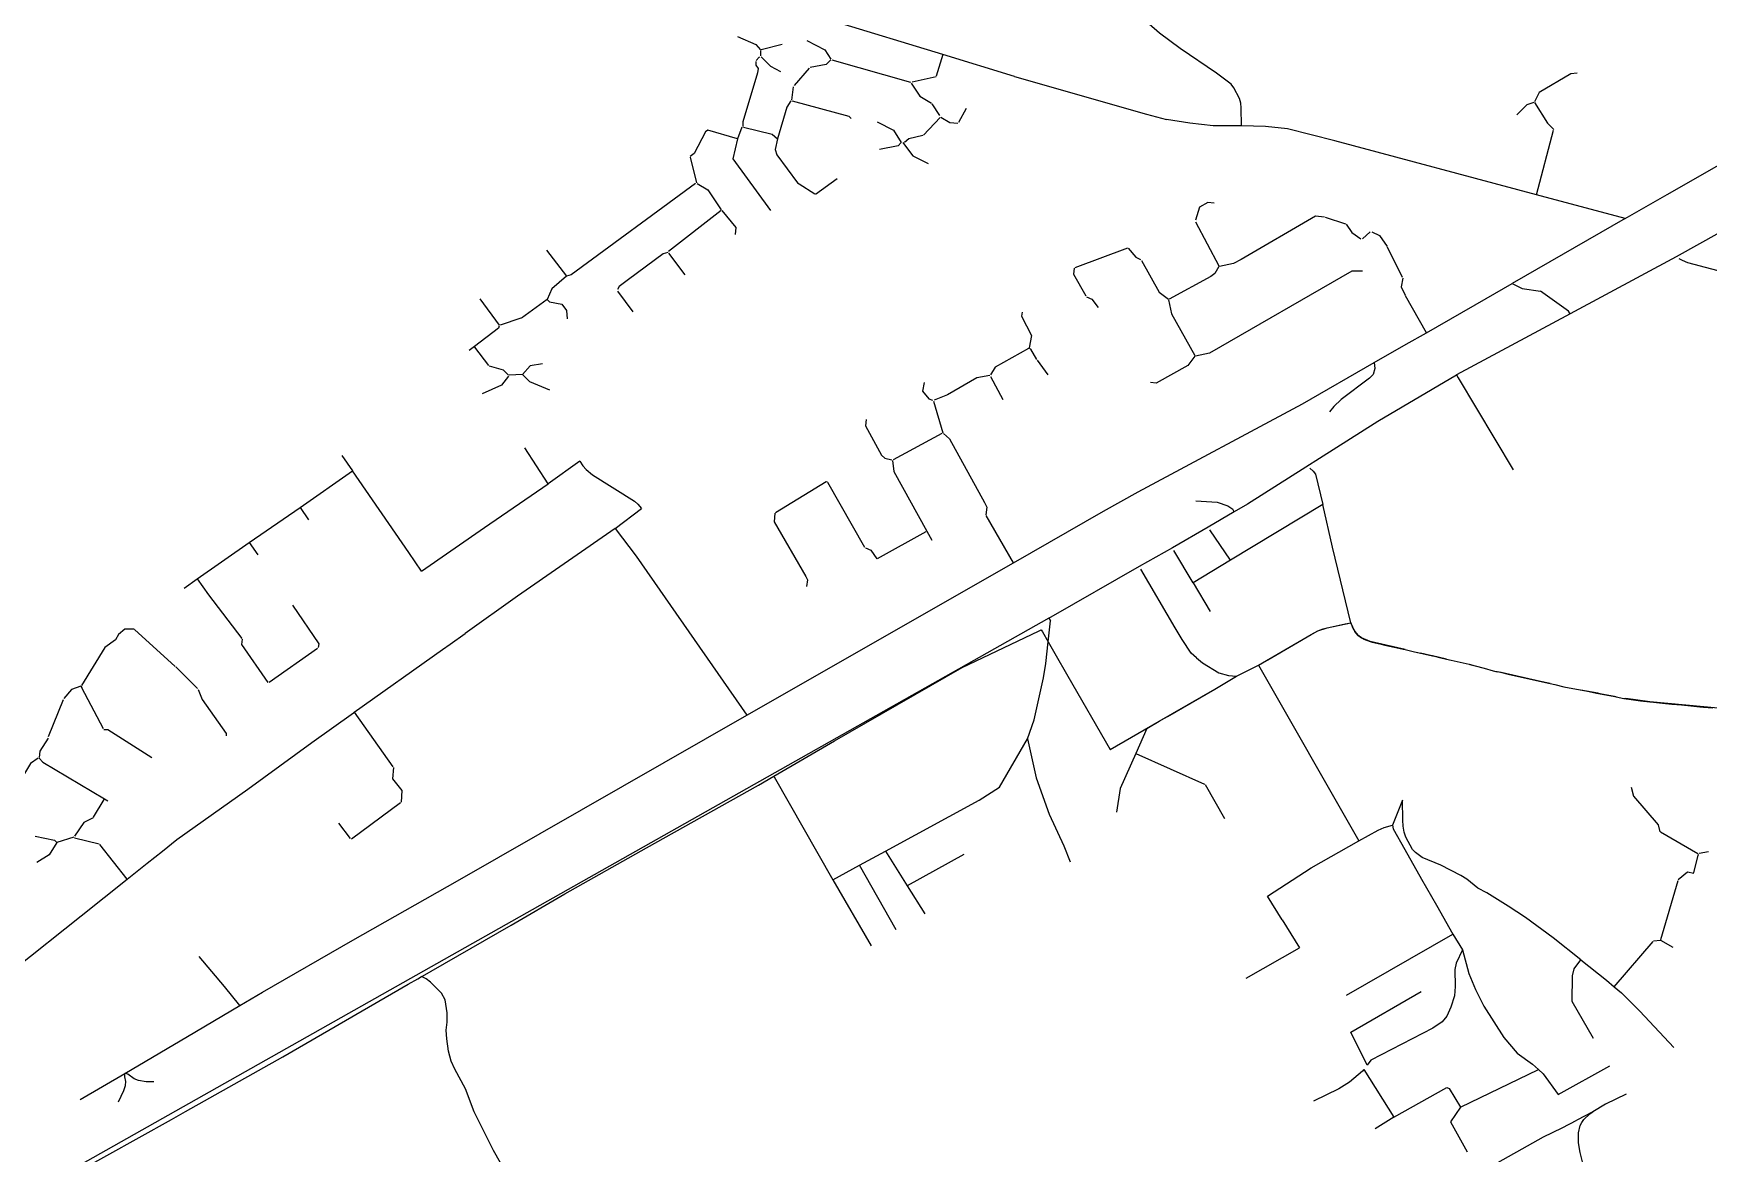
# Model space of a CAD drawing. Header units: metres. Extents: x 432891 to 477890, y 2556094 to 2581523.
# Drawn here: x 457678 to 459845, y 2577627 to 2579076 of the extents above; entities that cross this region are included whole.
import ezdxf

# ---------------------------------------------------------------- set-up
doc = ezdxf.new("R2010")
doc.units = ezdxf.units.M
for name, color, linetype in [('W10_MAIN_PIPE', 1, 'Continuous'), ('W10_PIPE_DN200', 8, 'Continuous'), ('W10_PIPE_DN250_400', 3, 'Continuous'), ('W10_PIPE_DN500_800', 30, 'Continuous'), ('W10_PIPE_DN900_1200', 1, 'Continuous')]:
    doc.layers.add(name, color=color, linetype=linetype)

msp = doc.modelspace()

# ---------------------------------------------------------------- linework, layer by layer
at = {"layer": 'W10_MAIN_PIPE'}
msp.add_lwpolyline([(457731.3, 2577601.1), (457856.7, 2577671.1), (457871.5, 2577679.4), (457874.7, 2577681.2), (458000.7, 2577752.1), (458162.9, 2577845.8), (458175.2, 2577852.9), (458296, 2577922.5), (458365.3, 2577963), (458471, 2578022.5), (458615.8, 2578103.5), (458635.8, 2578115.1), (458714.3, 2578160.7), (458879.4, 2578255.5), (458978.2, 2578302.7), (458981.5, 2578304.5), (458981.5, 2578304.5), (458983, 2578301.9), (458990.5, 2578289), (458999.3, 2578273.7), (459016.1, 2578244.5), (459070.9, 2578149.6), (459134.1, 2578186), (459206.2, 2578227.5), (459234, 2578244.4), (459262.6, 2578258.6), (459274.5, 2578265.5), (459307.7, 2578284.8), (459330.5, 2578298.4), (459333.1, 2578299.7), (459339.2, 2578303), (459346.4, 2578305.5), (459351.2, 2578306.8), (459359.1, 2578308.7), (459374.8, 2578311.9), (459382.1, 2578313.4), (459382.5, 2578312), (459384.7, 2578306.6), (459387.1, 2578302.2), (459390.9, 2578297.6), (459395.7, 2578293.8), (459399, 2578292.2), (459407.2, 2578289.1), (459409.5, 2578288.5), (459421.2, 2578285.6), (459426.2, 2578284.5), (459437.9, 2578282), (459449.7, 2578279.4), (459452.5, 2578278.7), (459464.2, 2578276), (459474.9, 2578273.6), (459475.9, 2578273.4), (459487.6, 2578270.7), (459488.4, 2578270.5), (459500.1, 2578267.8), (459511.8, 2578265.2), (459523.5, 2578262.5), (459535.2, 2578259.8), (459542.7, 2578257.8), (459554.3, 2578254.6), (459565.9, 2578251.5), (459575.4, 2578249.4), (459587.1, 2578246.7), (459598.8, 2578244.1), (459610.6, 2578241.4), (459622.3, 2578238.8), (459634, 2578236.1), (459645.7, 2578233.5), (459657.4, 2578230.8), (459664.6, 2578229.4), (459676.4, 2578227.1), (459678.7, 2578226.7), (459688.2, 2578224.8), (459699.9, 2578222.5), (459704.7, 2578221.6), (459711.7, 2578220.2), (459723.5, 2578217.9), (459735.3, 2578215.6), (459744.8, 2578214.3), (459756.7, 2578212.7), (459768.6, 2578211.1), (459773.3, 2578210.7), (459785.3, 2578209.5), (459797.2, 2578208.3), (459797.8, 2578208.2), (459809.7, 2578207.1), (459821.6, 2578206), (459833.6, 2578204.8), (459838.1, 2578204.4), (459850.1, 2578203.4)], dxfattribs=at)
at = {"layer": 'W10_PIPE_DN200'}
for points in [[(459240.6, 2578956.2), (459240.3, 2578979.4), (459239.8, 2578985.5), (459238.1, 2578991.7), (459230.6, 2579005.6), (459227.1, 2579010), (459208.4, 2579024.4), (459161.2, 2579056.1), (459134.4, 2579076), (459108, 2579099.5), (459046.5, 2579157.5), (458991.9, 2579211), (458974.2, 2579231.5), (458861.2, 2579388.4)], [(459737, 2578836.2), (459791.3, 2578867.4), (459925, 2578943.7), (459978.2, 2578974.7), (460000, 2578988.4), (460037, 2579014), (460071.7, 2579039.3), (460105, 2579066.6), (460129.9, 2579089.3), (460188.6, 2579144.9), (460198.6, 2579155.3), (460205.8, 2579163.6), (460216.5, 2579178.3), (460222.8, 2579189.9), (460228.3, 2579205.3), (460230.5, 2579217.4), (460230.7, 2579234.7), (460230, 2579242.3), (460224.2, 2579275.7), (460224.1, 2579294.3), (460226.2, 2579304.4), (460228.3, 2579310.5), (460228.6, 2579311.4)], [(458854.3, 2579048.4), (458712.5, 2579091.6), (458567.1, 2579130.3), (458546.8, 2579136.7), (458490.4, 2579156.9), (458464.7, 2579164.7), (458447.3, 2579168.3), (458398.7, 2579175.4), (458372.6, 2579182), (458287.4, 2579208.4), (458254.4, 2579220.5), (458224.7, 2579232.4), (458211.8, 2579240.3), (458206.1, 2579244.8)], [(458588.5, 2579071.6), (458612.5, 2579061.6), (458618.5, 2579054.6)], [(458618.5, 2579053.6), (458618.5, 2579046.6)], [(458646.5, 2579061.6), (458619.5, 2579054.6)], [(458678.5, 2579066.6), (458701.5, 2579054.6), (458709.5, 2579042.6)], [(458612.5, 2579039.6), (458612.5, 2579034.6), (458615.5, 2579030.6), (458614.5, 2579024.6), (458595.5, 2578961.6), (458595.5, 2578955.6)], [(458612.7, 2579040.8), (458616.8, 2579044.9)], [(458616.8, 2579044.9), (458617.5, 2579045.6)], [(458619.5, 2579045.6), (458631.5, 2579033.6), (458644.5, 2579026.6)], [(458662.2, 2579008.4), (458681.9, 2579030.9)], [(458709.5, 2579041.6), (458703.5, 2579035.6), (458682.5, 2579031.6)], [(458710.5, 2579041.6), (458812.5, 2579012.6)], [(458854.3, 2579048.4), (458845.8, 2579020.6)], [(458947.1, 2579020.1), (458854.3, 2579048.4)], [(458660.5, 2579006.6), (458658.5, 2578989.6)], [(458813.5, 2579011.6), (458824.5, 2578994.6), (458839.5, 2578985.6)], [(458845.5, 2579019.6), (458814.5, 2579012.6)], [(458947.1, 2579020.1), (459117.5, 2578971.5), (459143.6, 2578964.6)], [(459674.6, 2579024.5), (459666.6, 2579023.5), (459625.6, 2578999.5), (459619.6, 2578987.5)], [(458657.5, 2578988.6), (458652.5, 2578980.6), (458640.5, 2578939.6)], [(458659.5, 2578988.6), (458732.5, 2578968.6), (458735.5, 2578965.6)], [(458840, 2578984.8), (458850, 2578969.5)], [(459618.6, 2578986.5), (459609.6, 2578983.5), (459596.6, 2578970.5)], [(459619.6, 2578986.5), (459636.6, 2578959.5), (459644.6, 2578951.5)], [(458829.2, 2578944.3), (458850.8, 2578966.9)], [(458851.5, 2578967.6), (458863.5, 2578960.6), (458873.5, 2578959.6)], [(458884.5, 2578978.6), (458874.5, 2578960.6)], [(459240.6, 2578956.2), (459204, 2578956.3), (459173.8, 2578959.8), (459143.6, 2578964.6)], [(458588.5, 2578939.6), (458550.5, 2578950.6), (458547.5, 2578948.6), (458532.5, 2578920.6), (458527.5, 2578916.6)], [(458594.5, 2578954.6), (458588.5, 2578939.6)], [(458596.5, 2578954.6), (458633.5, 2578945.6), (458640.5, 2578939.6)], [(458769.5, 2578961.6), (458790.5, 2578950.6), (458800.5, 2578934.6)], [(458828.5, 2578943.6), (458810.5, 2578939.6), (458804.5, 2578934.6)], [(459622, 2578867), (459361.2, 2578936.8), (459300.2, 2578952.3), (459271.5, 2578955.4), (459240.6, 2578956.2)], [(459622, 2578867), (459644.3, 2578950.6)], [(458588.5, 2578939.6), (458582.5, 2578913.6), (458631.5, 2578846.6)], [(458640.5, 2578939.6), (458637.5, 2578925.6), (458639.5, 2578918.6), (458666.5, 2578882.6)], [(458800.5, 2578934.6), (458796.5, 2578930.6), (458772.5, 2578925.6)], [(458802.5, 2578934.6), (458803.5, 2578933.6)], [(458803.5, 2578933.6), (458815.5, 2578917.6), (458835.5, 2578907.6)], [(458527.5, 2578915.6), (458535.5, 2578882.6)], [(458534.5, 2578881.6), (458373.5, 2578763.6), (458367.5, 2578761.6)], [(458536.5, 2578881.6), (458550.5, 2578873.6), (458567.5, 2578847.6)], [(458666.5, 2578882.6), (458668.4, 2578881.1)], [(458668.4, 2578881.1), (458688.7, 2578868.2)], [(458717.5, 2578887.6), (458689.5, 2578867.6)], [(459986.3, 2578890.6), (459972.1, 2578881.3), (459803, 2578786.8), (459665.6, 2578712.9)], [(459205.1, 2578856.2), (459197.1, 2578857.2), (459186.1, 2578851.2)], [(459737, 2578836.2), (459622, 2578867)], [(458567.5, 2578846.6), (458499.5, 2578793.6)], [(458568.5, 2578846.6), (458586.5, 2578824.6), (458585.5, 2578815.6)], [(459186.1, 2578851.2), (459181.1, 2578834.2)], [(459181.1, 2578832.2), (459211.1, 2578775.2)], [(459348.1, 2578838.2), (459336.1, 2578839.2), (459240.1, 2578783.2), (459230.1, 2578778.2), (459212.1, 2578774.2)], [(459349, 2578838), (459375.1, 2578829.6)], [(459376.1, 2578829.2), (459383.1, 2578818.2), (459395.1, 2578810.2)], [(459407.1, 2578819.2), (459397.1, 2578810.2)], [(459409.1, 2578819.2), (459419.1, 2578814.2), (459429.1, 2578800.2)], [(458341.5, 2578795.6), (458367.5, 2578761.6)], [(458498.5, 2578792.6), (458492.5, 2578790.6), (458447.5, 2578757.6), (458435.5, 2578748.6), (458433.5, 2578744.6)], [(458499.5, 2578791.6), (458520.5, 2578763.6)], [(459093.1, 2578797.9), (459025, 2578772.6)], [(459094.1, 2578798.2), (459104.1, 2578786.2), (459110.1, 2578783.2)], [(459448.7, 2578760.2), (459429.5, 2578799.3)], [(459024.1, 2578772.2), (459023.1, 2578764.2), (459039.1, 2578736.2)], [(459111.1, 2578782.2), (459134.1, 2578741.2), (459146.1, 2578732.2)], [(459211.1, 2578774.2), (459206.1, 2578765.2), (459201.1, 2578761.2), (459147.1, 2578732.2)], [(459397.1, 2578768.2), (459383.1, 2578768.2), (459199.1, 2578662.2), (459181.1, 2578658.2)], [(460100.4, 2578702.8), (459968.6, 2578738.1), (459888.2, 2578760.6), (459818.1, 2578778.9), (459810.8, 2578782.1), (459806.9, 2578784.4)], [(458367.5, 2578761.6), (458348.5, 2578745.6), (458342.5, 2578731.6)], [(459449.1, 2578759.2), (459447.1, 2578748.2), (459452.1, 2578737.2)], [(458255.5, 2578732.6), (458280.5, 2578698.6)], [(458342.5, 2578731.6), (458309.5, 2578707.6)], [(458342.5, 2578731.6), (458345.5, 2578728.6), (458361.5, 2578725.6), (458367.5, 2578717.6), (458368.5, 2578706.6)], [(458433.5, 2578742.6), (458453.5, 2578715.6)], [(459040.1, 2578735.2), (459047.1, 2578732.2), (459055.1, 2578721.2)], [(459146.1, 2578731.2), (459150.1, 2578713.2), (459180.1, 2578659.2)], [(459479.8, 2578688.7), (459452.6, 2578736.4)], [(458308.5, 2578707.6), (458281.5, 2578698.6)], [(458957.1, 2578715.2), (458956.1, 2578710.2), (458969.1, 2578685.2)], [(458280.5, 2578697.6), (458279.5, 2578694.6), (458248.3, 2578670.8)], [(458969.1, 2578685.2), (458966.1, 2578669.2)], [(458248.3, 2578670.8), (458241.5, 2578665.6)], [(458267, 2578646.4), (458249, 2578670)], [(458965.1, 2578668.2), (458922.1, 2578644.2), (458916.1, 2578634.2)], [(458966.1, 2578669.2), (458967.6, 2578667.4)], [(458967.6, 2578667.4), (458975.5, 2578654.1)], [(458267.5, 2578645.6), (458285.5, 2578640.6), (458292.5, 2578633.6)], [(458336.5, 2578648.6), (458320.5, 2578645.6), (458310.5, 2578634.6)], [(458976.1, 2578653.2), (458990.1, 2578634.2)], [(459180.1, 2578658.2), (459171.1, 2578646.2), (459130.1, 2578623.2), (459123.1, 2578624.2)], [(459412.3, 2578650.3), (459413.2, 2578642.3), (459410.8, 2578634.7), (459406.2, 2578630), (459369.3, 2578602.3), (459360, 2578593.3), (459354.3, 2578586.2)], [(458292.5, 2578632.6), (458283.5, 2578620.6), (458258.5, 2578609.6)], [(458310.5, 2578634.6), (458293.5, 2578633.6)], [(458310.5, 2578634.6), (458319.5, 2578625.6), (458345.5, 2578614.6)], [(458830.1, 2578624.2), (458828.1, 2578613.2), (458836.1, 2578603.2), (458841.1, 2578601.2)], [(458915.1, 2578633.2), (458898.1, 2578630.2), (458860.1, 2578608.2), (458843.1, 2578601.2)], [(458916.1, 2578632.2), (458932.1, 2578602.2)], [(459518.9, 2578634), (459520.8, 2578630.5)], [(459520.8, 2578630.5), (459592, 2578511.4)], [(458842.1, 2578600.2), (458854.1, 2578559.2)], [(458755.1, 2578576.2), (458754.1, 2578568.2), (458775.1, 2578530.2), (458779.1, 2578526.2), (458788.1, 2578524.2)], [(458853.1, 2578558.2), (458790.1, 2578524.2)], [(458855.1, 2578558.2), (458863.1, 2578551.2), (458908.1, 2578469.2), (458911.1, 2578463.2), (458910.1, 2578453.2)], [(458077, 2578529.9), (458090.5, 2578509.8)], [(458343.8, 2578493.1), (458313.7, 2578539.6)], [(458022.9, 2578462.7), (458090.5, 2578509.8)], [(458180, 2578380.4), (458163.5, 2578404.3), (458090.5, 2578509.8)], [(458384.9, 2578522.3), (458343.8, 2578493.1)], [(458384.9, 2578522.3), (458388.5, 2578516.5), (458393, 2578511.6), (458401.3, 2578505), (458455.3, 2578470.7), (458459.9, 2578466.9), (458464.6, 2578461.4)], [(458789.1, 2578523.2), (458791.1, 2578509.2), (458833.7, 2578431.8)], [(459328.9, 2578513.3), (459333.3, 2578509.4), (459336.1, 2578505.5), (459345.8, 2578466.4)], [(458180, 2578380.4), (458261.4, 2578436.7), (458343.8, 2578493.1)], [(458703.2, 2578495.7), (458637.9, 2578455.8)], [(458705.1, 2578495.2), (458703.2, 2578495.7)], [(458705.1, 2578495.2), (458753.1, 2578411.2)], [(459181.7, 2578471), (459209.2, 2578469.6), (459223, 2578464.7), (459229.2, 2578460.3)], [(459345.8, 2578466.4), (459226.4, 2578394.3)], [(459382.1, 2578313.4), (459358.4, 2578411.3), (459345.8, 2578466.4)], [(457957.2, 2578417.2), (458022.9, 2578462.7)], [(458022.9, 2578462.7), (458034, 2578446.7)], [(458430.6, 2578435.5), (458464.6, 2578461.4)], [(458637.1, 2578455.2), (458636.1, 2578444.2), (458677.1, 2578373.2), (458679.1, 2578369.2), (458678.1, 2578360.2)], [(458945.6, 2578391), (458910.5, 2578452.4)], [(459231.2, 2578456.8), (459229.2, 2578460.3)], [(458430.6, 2578435.5), (458304.2, 2578347.9), (458236.3, 2578299.4)], [(458430.6, 2578435.5), (458457.5, 2578399.5), (458600.7, 2578194)], [(458769.9, 2578396.7), (458832.8, 2578431.4)], [(458833.7, 2578431.8), (458840.1, 2578420.2)], [(459226.4, 2578394.3), (459199.6, 2578433.7)], [(457889.9, 2578370.3), (457957.2, 2578417.2)], [(457957.2, 2578417.2), (457968.3, 2578401.2)], [(458754.1, 2578410.2), (458761.1, 2578407.2), (458769.1, 2578396.2)], [(459178, 2578365.1), (459153.2, 2578407.1)], [(459182.5, 2578268.3), (459175.4, 2578274.3), (459163.8, 2578291.8), (459154.8, 2578307.1), (459110.4, 2578382.7)], [(459226.4, 2578394.3), (459178, 2578365.1)], [(457873.1, 2578358.2), (457889.9, 2578370.3)], [(457889.9, 2578370.3), (457904.4, 2578349.8)], [(459178, 2578365.1), (459200, 2578328)], [(457904.4, 2578349.8), (457947.6, 2578293.1)], [(458013.2, 2578336.3), (458047.2, 2578286.3), (458046.2, 2578281.3)], [(457808.2, 2578305.3), (457796.2, 2578305.3), (457788.2, 2578298.3), (457784.2, 2578291.3), (457770.2, 2578281.3), (457740.2, 2578232.3)], [(457861.4, 2578256.9), (457808.9, 2578304.6)], [(457948.2, 2578292.3), (457947.2, 2578285.3), (457981.2, 2578236.3)], [(458093, 2578197.8), (458207.3, 2578278.8), (458217.1, 2578285.8), (458236.3, 2578299.4)], [(457983, 2578236.8), (458045.3, 2578280.7)], [(458963.8, 2578163.5), (458972.4, 2578187.7), (458984.7, 2578242.3), (458987.4, 2578260.6), (458990.5, 2578289)], [(457862.2, 2578256.3), (457890.2, 2578228.3)], [(459182.5, 2578268.3), (459190.2, 2578261.8), (459211.2, 2578248.7), (459223.7, 2578245.1), (459234, 2578244.4)], [(459262.6, 2578258.6), (459392.4, 2578031.3)], [(457739.2, 2578231.3), (457727.2, 2578227.3), (457717.2, 2578215.3)], [(457739.2, 2578231.3), (457740.6, 2578229.4)], [(457768.7, 2578176.2), (457740.6, 2578229.4)], [(457891.2, 2578227.3), (457896.2, 2578214.3), (457927.2, 2578170.3), (457927.2, 2578167.3)], [(457697.5, 2578166.2), (457716.8, 2578214.4)], [(457799.2, 2577981.8), (457825.3, 2578002.4), (457844.8, 2578018.2), (457863.4, 2578033.3), (457955.2, 2578098.4), (458038.2, 2578158.7), (458091.9, 2578197), (458093, 2578197.8)], [(457944.9, 2577818.5), (457974.1, 2577835.5), (458091.3, 2577902.8), (458226.5, 2577979.6), (458600.7, 2578194)], [(458093, 2578197.8), (458143, 2578127.2)], [(457697.2, 2578164.3), (457686.2, 2578147.3), (457685.2, 2578139.3)], [(457769.2, 2578175.3), (457774.2, 2578175.3), (457831.2, 2578139.3)], [(458780.2, 2578018), (458901.3, 2578083.8), (458927.4, 2578101), (458963.8, 2578163.5)], [(458963.8, 2578163.5), (458975.1, 2578112.9), (458991.9, 2578066), (459010.8, 2578025), (459018.9, 2578004.1)], [(459118.2, 2578176.8), (459103.8, 2578144.5)], [(459103.8, 2578144.5), (459083.6, 2578099.3), (459078.9, 2578068.6)], [(459103.8, 2578144.5), (459192.7, 2578104.8)], [(457684.2, 2578138.3), (457674.2, 2578131.3), (457634.2, 2578065.3), (457631.2, 2578049.3)], [(457685.2, 2578138.3), (457690.2, 2578133.3), (457769.8, 2578085.9)], [(458143.6, 2578126.4), (458142.6, 2578111.4), (458154.6, 2578096.4), (458153.6, 2578081.4)], [(458636.2, 2578114.3), (458712, 2577981)], [(459193.6, 2578104.3), (459218.6, 2578060.3)], [(459744.6, 2578101), (459747.6, 2578089), (459779.6, 2578052), (459781.6, 2578043)], [(457755.7, 2578062.1), (457769.3, 2578085)], [(457769.8, 2578085.9), (457774.2, 2578083.3)], [(458089.4, 2578033.9), (458152.8, 2578080.8)], [(459448.8, 2578084.1), (459436, 2578051.6)], [(459546.4, 2577970.2), (459532.2, 2577981.6), (459524.4, 2577986.6), (459498.5, 2578000.1), (459474.3, 2578009.9), (459465.7, 2578016.1), (459461.7, 2578020.4), (459453, 2578036.1), (459451.1, 2578042.8), (459449.7, 2578050.2), (459449.2, 2578058.3), (459448.8, 2578084.1)], [(457755.2, 2578061.3), (457743.2, 2578055.3), (457731.2, 2578037.3)], [(458072.6, 2578054.4), (458087.6, 2578034.4)], [(457680.2, 2578037.3), (457705.2, 2578032.3), (457708.2, 2578029.3)], [(457730.2, 2578036.3), (457708.2, 2578029.3)], [(457731.2, 2578035.3), (457763.2, 2578027.3)], [(459293.3, 2577929.2), (459274.1, 2577960), (459330.7, 2577996.4), (459392.4, 2578031.3)], [(459392.4, 2578031.3), (459417.5, 2578045.3), (459425.2, 2578048.6), (459436, 2578051.6)], [(459436, 2578051.6), (459436.6, 2578047), (459451.9, 2578020)], [(459830.7, 2578014.5), (459782.4, 2578042.4)], [(457708.2, 2578029.3), (457698.2, 2578013.3), (457682.2, 2578003.3)], [(457799.2, 2577981.8), (457763.8, 2578026.5)], [(458746.7, 2577999.8), (458780.2, 2578018)], [(458780.2, 2578018), (458808.2, 2577973.2)], [(458881.4, 2578013.9), (458808.2, 2577973.2)], [(459451.9, 2578020), (459473.6, 2577981.9)], [(459825.6, 2577990), (459831.4, 2578013)], [(459830.7, 2578014.5), (459831.4, 2578013)], [(459844.6, 2578017), (459832.6, 2578015)], [(458712, 2577981), (458746.7, 2577999.8)], [(458793.9, 2577916.4), (458746.7, 2577999.8)], [(459825.6, 2577989), (459817.6, 2577991), (459805.6, 2577981)], [(457645.2, 2577860.9), (457653, 2577865.5), (457739.6, 2577934.4), (457799.2, 2577981.8)], [(458712, 2577981), (458761.4, 2577895.7)], [(458808.2, 2577973.2), (458830.9, 2577937)], [(459473.6, 2577981.9), (459492.7, 2577948.2)], [(459679.5, 2577877.5), (459643.8, 2577906), (459607.8, 2577932.1), (459585.6, 2577946.9), (459558, 2577964), (459546.4, 2577970.2)], [(459782.9, 2577903.9), (459805.3, 2577980)], [(459492.7, 2577948.2), (459514.1, 2577910.7)], [(459293.3, 2577929.2), (459315.8, 2577892.9)], [(459376.6, 2577831.9), (459514.1, 2577910.7)], [(459514.1, 2577910.7), (459526.4, 2577890.3)], [(459722.7, 2577842.5), (459772.9, 2577901.2)], [(459773.6, 2577902), (459782.6, 2577903)], [(459782.6, 2577903), (459798.6, 2577894)], [(457944.9, 2577818.5), (457925.2, 2577843), (457892.2, 2577881.9)], [(459246.5, 2577853.8), (459315.8, 2577892.9)], [(459526.4, 2577890.3), (459518.1, 2577873.2), (459516.7, 2577864.8), (459516.9, 2577842.8), (459516, 2577831.1), (459511.4, 2577816.1), (459506, 2577804.4), (459500, 2577797.4), (459488.1, 2577788.9), (459407.9, 2577747.7), (459403.2, 2577741.4)], [(459526.4, 2577890.3), (459534.7, 2577859.6), (459543.3, 2577839.1), (459554.2, 2577817.6), (459580, 2577777.2), (459597.2, 2577756.7), (459617.1, 2577742.5), (459624.7, 2577735.6)], [(459696.1, 2577775.8), (459668.3, 2577823.5), (459668.7, 2577856.9), (459671, 2577865.9), (459679.5, 2577877.5)], [(459679.5, 2577877.5), (459712.8, 2577851), (459722.7, 2577842.5)], [(459403.2, 2577741.4), (459382, 2577784.1), (459472.8, 2577836.5)], [(459722.7, 2577842.5), (459731.9, 2577834.6), (459755.8, 2577811.1)], [(457796.3, 2577730.5), (457877.2, 2577778.2), (457944.9, 2577818.5)], [(459800, 2577764.2), (459755.8, 2577811.1)], [(457738.6, 2577696.9), (457796.3, 2577730.5)], [(457788, 2577694), (457794.9, 2577708.3), (457797.1, 2577714.8), (457797.5, 2577720.2), (457796.1, 2577726.3), (457796.3, 2577730.5)], [(457833.6, 2577719.8), (457823.7, 2577719.8), (457813.8, 2577721.4), (457808.3, 2577723.7), (457800.1, 2577729.4), (457796.3, 2577730.5)], [(459398.8, 2577735.5), (459397.1, 2577733.3), (459380.4, 2577719.3), (459366.4, 2577710.5), (459333.7, 2577694.5)], [(459398.8, 2577735.5), (459437.6, 2577673.8)], [(459523.8, 2577686.9), (459624.7, 2577735.6)], [(459624.7, 2577735.6), (459631, 2577729.9), (459650.4, 2577703.1)], [(459650.4, 2577703.1), (459716.9, 2577740.3)], [(459437.6, 2577673.8), (459506.4, 2577712.3), (459509.2, 2577711.1), (459523.8, 2577686.9)], [(459523.8, 2577686.9), (459511.1, 2577668.1), (459532.7, 2577629)], [(459738, 2577703.9), (459711.4, 2577690.7), (459695, 2577681)], [(459437.6, 2577673.8), (459413.5, 2577658.7)]]:
    msp.add_lwpolyline(points, dxfattribs=at)
at = {"layer": 'W10_PIPE_DN250_400'}
for points in [[(459737, 2578836.2), (459590.9, 2578752.3)], [(459479.8, 2578688.7), (459556.9, 2578732.8), (459590.9, 2578752.3)], [(459590.9, 2578752.3), (459603.7, 2578745.8), (459627.2, 2578742.3)], [(459663.7, 2578716.4), (459627.2, 2578742.3)], [(459665.6, 2578712.9), (459518.9, 2578634)], [(459665.6, 2578712.9), (459663.7, 2578716.4)], [(459412.3, 2578650.3), (459453.7, 2578673.8), (459479.8, 2578688.7)], [(458945.6, 2578391), (459062.3, 2578457.7), (459107.1, 2578483), (459319.6, 2578596.8), (459412.3, 2578650.3)], [(459518.9, 2578634), (459518.8, 2578633.9), (459417.1, 2578574), (459248.3, 2578466.8), (459231.2, 2578456.8)], [(459231.2, 2578456.8), (459197.3, 2578437.1), (459151.2, 2578410.6), (459108.4, 2578386.1), (458993.9, 2578320.8), (458991.4, 2578319.4)], [(458600.7, 2578194), (458945.6, 2578391)], [(457323.4, 2577364.3), (457327.4, 2577366.2), (457339.3, 2577372), (457367.3, 2577384.2), (457388, 2577391.4), (457405.8, 2577401.7), (457425.2, 2577416.7), (457439.3, 2577430.4), (457456.5, 2577443.7), (457476, 2577454.2), (457514, 2577475.3), (457584.1, 2577514), (457644.1, 2577549.5), (457646.9, 2577551.2), (457648.2, 2577551.9), (457731.3, 2577601.1), (457856.7, 2577671.1), (457871.5, 2577679.4), (457874.7, 2577681.2), (458000.7, 2577752.1), (458162.9, 2577845.8), (458175.2, 2577852.9), (458180.1, 2577855.7)], [(458347.2, 2577500.4), (458273.2, 2577630.9), (458248, 2577680.7), (458236.9, 2577710.6), (458222.9, 2577736), (458218.4, 2577746.6), (458214.7, 2577759.3), (458212.6, 2577775.1), (458212, 2577786.3), (458213.1, 2577796.8), (458213.1, 2577809), (458210.7, 2577825.7), (458205.7, 2577834.4), (458191.8, 2577848.6), (458186, 2577853), (458180.1, 2577855.7)], [(459346.2, 2577479.8), (459360, 2577487.1), (459417.6, 2577521.2), (459454.8, 2577541.6), (459472.6, 2577550.6), (459503.2, 2577563.8), (459521.5, 2577573), (459529.1, 2577578.5), (459551.9, 2577602.4), (459558.2, 2577607.4), (459631.2, 2577648.6), (459655.3, 2577660.3), (459674.5, 2577670.1)], [(459695, 2577681), (459674.5, 2577670.1)], [(459687.9, 2577592.2), (459678.8, 2577628.4), (459676.6, 2577640.9), (459676.3, 2577653.6), (459678.7, 2577663.1), (459680.8, 2577667.2), (459683.6, 2577671), (459691, 2577678.2), (459695, 2577681)]]:
    msp.add_lwpolyline(points, dxfattribs=at)
at = {"layer": 'W10_PIPE_DN500_800'}
for points in [[(458990.5, 2578289), (458993.4, 2578315.9)], [(458991.4, 2578319.4), (458993.4, 2578315.9)], [(459351.2, 2578306.8), (459382.1, 2578313.4)], [(459395.7, 2578293.8), (459390.9, 2578297.6), (459387.1, 2578302.2), (459382.1, 2578313.4)], [(459262.6, 2578258.6), (459330.5, 2578298.3)], [(459330.5, 2578298.3), (459330.5, 2578298.4), (459339.2, 2578303), (459351.2, 2578306.8)], [(459452.5, 2578278.7), (459407.2, 2578289.1), (459395.7, 2578293.8)], [(458990.5, 2578289), (458999.3, 2578273.7), (459016.1, 2578244.5), (459070.9, 2578149.6), (459118.2, 2578176.8)], [(459452.5, 2578278.7), (459452.5, 2578278.7), (459464.2, 2578276), (459472.3, 2578274.2)], [(459485, 2578271.3), (459472.3, 2578274.2)], [(459487.6, 2578270.7), (459485, 2578271.3)], [(459505.8, 2578266.5), (459487.6, 2578270.7)], [(459234, 2578244.4), (459234, 2578244.4), (459262.6, 2578258.6), (459262.6, 2578258.6)], [(459505.8, 2578266.5), (459511.8, 2578265.2), (459523.5, 2578262.5), (459535.2, 2578259.8), (459536, 2578259.6)], [(459536, 2578259.6), (459542.7, 2578257.8), (459554.3, 2578254.6), (459565.9, 2578251.5), (459571.5, 2578250.2)], [(459576.6, 2578249.1), (459571.5, 2578250.2)], [(459627.5, 2578237.6), (459576.6, 2578249.1)], [(459145, 2578192.3), (459206.2, 2578227.5), (459234, 2578244.4)], [(459639.7, 2578234.8), (459627.5, 2578237.6)], [(459639.7, 2578234.8), (459645.7, 2578233.5), (459657.4, 2578230.8), (459664.6, 2578229.4), (459676.4, 2578227.1), (459678.6, 2578226.7)], [(459701.4, 2578222.2), (459679.4, 2578226.5)], [(459706.2, 2578221.3), (459704.7, 2578221.6), (459701.4, 2578222.2)], [(459723, 2578218), (459706.2, 2578221.3)], [(459725.4, 2578217.6), (459723, 2578218)], [(459725.4, 2578217.6), (459735.3, 2578215.6), (459737.9, 2578215.3)], [(459768.6, 2578211.1), (459737.9, 2578215.3)], [(459903.6, 2578198.8), (459768.6, 2578211.1)], [(459118.2, 2578176.8), (459134.1, 2578186), (459145, 2578192.3)]]:
    msp.add_lwpolyline(points, dxfattribs=at)
at = {"layer": 'W10_PIPE_DN900_1200'}
msp.add_lwpolyline([(458991.4, 2578319.4), (457025.6, 2577209.9)], dxfattribs=at)

doc.saveas('drawing.dxf')
